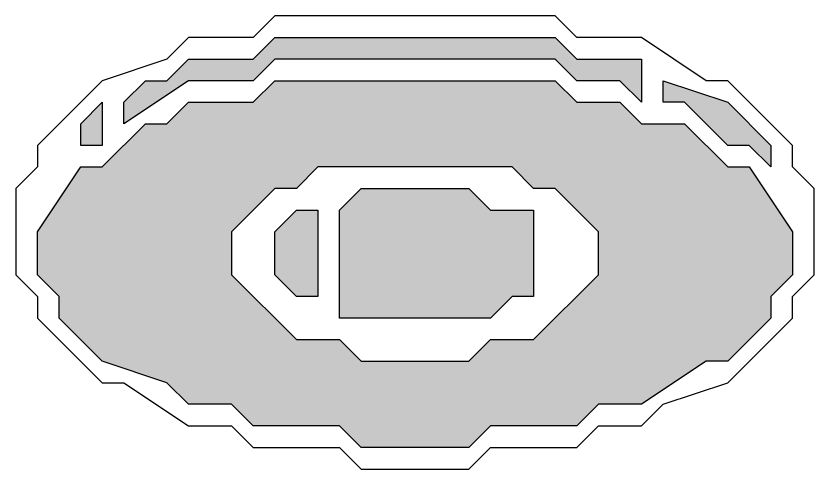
# Model space of a CAD drawing. Header units: millimetres. Extents: x 5 to 252589, y 5 to 415.
# Drawn here: x 12422.333 to 12425.417, y 324.333 to 326.083 of the extents above; entities that cross this region are included whole.
import ezdxf

# ---------------------------------------------------------------- set-up
doc = ezdxf.new("R2010")
doc.units = ezdxf.units.MM
doc.layers.add('HATCH', color=8, linetype='Continuous', lineweight=9)
doc.layers.add('OUTLINE', color=7, linetype='Continuous', lineweight=25)

msp = doc.modelspace()

# ---------------------------------------------------------------- hatches: boundary and pattern name
at = {"layer": 'HATCH', "true_color": 0xbfa37e}
msp.add_hatch(color=33, dxfattribs=at).paths.add_polyline_path([(12422.75, 325.66667), (12422.75, 325.75), (12422.83333, 325.83333), (12422.91667, 325.83333), (12423, 325.91667), (12423.25, 325.91667), (12423.33333, 326), (12424.41667, 326), (12424.5, 325.91667), (12424.75, 325.91667), (12424.75, 325.75), (12424.66667, 325.83333), (12424.5, 325.83333), (12424.41667, 325.91667), (12423.33333, 325.91667), (12423.25, 325.83333), (12423, 325.83333)])
at = {"layer": 'HATCH', "true_color": 0xceb089}
h = msp.add_hatch(color=43, dxfattribs=at)
h.paths.add_polyline_path([(12422.41667, 325.08333), (12422.41667, 325.25), (12422.58333, 325.5), (12422.66667, 325.5), (12422.83333, 325.66667), (12422.91667, 325.66667), (12423, 325.75), (12423.25, 325.75), (12423.33333, 325.83333), (12424.41667, 325.83333), (12424.5, 325.75), (12424.66667, 325.75), (12424.75, 325.66667), (12424.91667, 325.66667), (12425.08333, 325.5), (12425.16667, 325.5), (12425.33333, 325.25), (12425.33333, 325.08333), (12425.25, 325), (12425.25, 324.91667), (12425.08333, 324.75), (12425, 324.75), (12424.75, 324.58333), (12424.58333, 324.58333), (12424.5, 324.5), (12424.16667, 324.5), (12424.08333, 324.41667), (12423.66667, 324.41667), (12423.58333, 324.5), (12423.25, 324.5), (12423.16667, 324.58333), (12423, 324.58333), (12422.91667, 324.66667), (12422.66667, 324.75), (12422.5, 324.91667), (12422.5, 325)])
h.paths.add_polyline_path([(12423.16667, 325.08333), (12423.41667, 324.83333), (12423.58333, 324.83333), (12423.66667, 324.75), (12424.08333, 324.75), (12424.16667, 324.83333), (12424.33333, 324.83333), (12424.58333, 325.08333), (12424.58333, 325.25), (12424.41667, 325.41667), (12424.33333, 325.41667), (12424.25, 325.5), (12423.5, 325.5), (12423.41667, 325.41667), (12423.33333, 325.41667), (12423.16667, 325.25)], flags=0)
at = {"layer": 'HATCH', "true_color": 0xb99e7b}
for points in [[(12425.25, 325.5), (12425.16667, 325.58333), (12425.08333, 325.58333), (12424.91667, 325.75), (12424.83333, 325.75), (12424.83333, 325.83333), (12425.08333, 325.75), (12425.25, 325.58333)], [(12422.58333, 325.58333), (12422.58333, 325.66667), (12422.66667, 325.75), (12422.66667, 325.58333)]]:
    msp.add_hatch(color=33, dxfattribs=at).paths.add_polyline_path(points)
at = {"layer": 'HATCH', "true_color": 0xabb0b4}
msp.add_hatch(color=253, dxfattribs=at).paths.add_polyline_path([(12423.58333, 324.91667), (12423.58333, 325.33333), (12423.66667, 325.41667), (12424.08333, 325.41667), (12424.16667, 325.33333), (12424.33333, 325.33333), (12424.33333, 325), (12424.25, 325), (12424.16667, 324.91667)])
at = {"layer": 'HATCH', "true_color": 0xa6abaf}
msp.add_hatch(color=253, dxfattribs=at).paths.add_polyline_path([(12423.41667, 325), (12423.33333, 325.08333), (12423.33333, 325.25), (12423.41667, 325.33333), (12423.5, 325.33333), (12423.5, 325)])

# ---------------------------------------------------------------- linework, layer by layer
at = {"layer": 'OUTLINE', "color": 139, "true_color": 0x42544a}
for points in [[(12422.33333, 325.08333), (12422.41667, 325), (12422.41667, 324.91667), (12422.66667, 324.66667), (12422.75, 324.66667), (12423, 324.5), (12423.16667, 324.5), (12423.25, 324.41667), (12423.58333, 324.41667), (12423.66667, 324.33333), (12424.08333, 324.33333), (12424.16667, 324.41667), (12424.5, 324.41667), (12424.58333, 324.5), (12424.75, 324.5), (12424.83333, 324.58333), (12425.08333, 324.66667), (12425.33333, 324.91667), (12425.33333, 325), (12425.41667, 325.08333), (12425.41667, 325.41667), (12425.33333, 325.5), (12425.33333, 325.58333), (12425.08333, 325.83333), (12425, 325.83333), (12424.75, 326), (12424.5, 326), (12424.41667, 326.08333), (12423.33333, 326.08333), (12423.25, 326), (12423, 326), (12422.91667, 325.91667), (12422.66667, 325.83333), (12422.41667, 325.58333), (12422.41667, 325.5), (12422.33333, 325.41667)], [(12422.75, 325.66667), (12422.75, 325.75), (12422.83333, 325.83333), (12422.91667, 325.83333), (12423, 325.91667), (12423.25, 325.91667), (12423.33333, 326), (12424.41667, 326), (12424.5, 325.91667), (12424.75, 325.91667), (12424.75, 325.75), (12424.66667, 325.83333), (12424.5, 325.83333), (12424.41667, 325.91667), (12423.33333, 325.91667), (12423.25, 325.83333), (12423, 325.83333)], [(12422.41667, 325.08333), (12422.41667, 325.25), (12422.58333, 325.5), (12422.66667, 325.5), (12422.83333, 325.66667), (12422.91667, 325.66667), (12423, 325.75), (12423.25, 325.75), (12423.33333, 325.83333), (12424.41667, 325.83333), (12424.5, 325.75), (12424.66667, 325.75), (12424.75, 325.66667), (12424.91667, 325.66667), (12425.08333, 325.5), (12425.16667, 325.5), (12425.33333, 325.25), (12425.33333, 325.08333), (12425.25, 325), (12425.25, 324.91667), (12425.08333, 324.75), (12425, 324.75), (12424.75, 324.58333), (12424.58333, 324.58333), (12424.5, 324.5), (12424.16667, 324.5), (12424.08333, 324.41667), (12423.66667, 324.41667), (12423.58333, 324.5), (12423.25, 324.5), (12423.16667, 324.58333), (12423, 324.58333), (12422.91667, 324.66667), (12422.66667, 324.75), (12422.5, 324.91667), (12422.5, 325)], [(12425.25, 325.5), (12425.16667, 325.58333), (12425.08333, 325.58333), (12424.91667, 325.75), (12424.83333, 325.75), (12424.83333, 325.83333), (12425.08333, 325.75), (12425.25, 325.58333)], [(12422.58333, 325.58333), (12422.58333, 325.66667), (12422.66667, 325.75), (12422.66667, 325.58333)], [(12423.16667, 325.08333), (12423.41667, 324.83333), (12423.58333, 324.83333), (12423.66667, 324.75), (12424.08333, 324.75), (12424.16667, 324.83333), (12424.33333, 324.83333), (12424.58333, 325.08333), (12424.58333, 325.25), (12424.41667, 325.41667), (12424.33333, 325.41667), (12424.25, 325.5), (12423.5, 325.5), (12423.41667, 325.41667), (12423.33333, 325.41667), (12423.16667, 325.25)], [(12423.58333, 324.91667), (12423.58333, 325.33333), (12423.66667, 325.41667), (12424.08333, 325.41667), (12424.16667, 325.33333), (12424.33333, 325.33333), (12424.33333, 325), (12424.25, 325), (12424.16667, 324.91667)], [(12423.41667, 325), (12423.33333, 325.08333), (12423.33333, 325.25), (12423.41667, 325.33333), (12423.5, 325.33333), (12423.5, 325)]]:
    msp.add_lwpolyline(points, close=True, dxfattribs=at)

doc.saveas('drawing.dxf')
